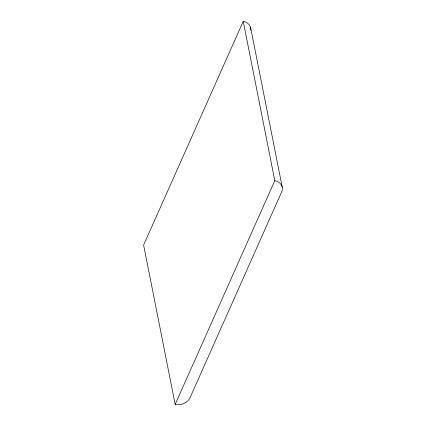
<?xml version="1.0" encoding="UTF-8"?>
<svg xmlns="http://www.w3.org/2000/svg" width="426" height="426" viewBox="0 0 426 426"><rect width="100%" height="100%" fill="white"/><g stroke="black" fill="none" stroke-linecap="round" stroke-linejoin="round"><path stroke-width="0.64" d="M243.241 21.3L143.621 245.067L175.177 404.418A11.784 9.297 -11.2 0 0 190.033 397.73L281.692 191.844A11.411 9.005 -11.2 0 0 274.791 180.645L243.241 21.3A11.411 9.005 -11.2 0 1 250.792 30.113M175.177 404.418L274.791 180.645M250.664 27.733L282.214 187.078"/></g></svg>
